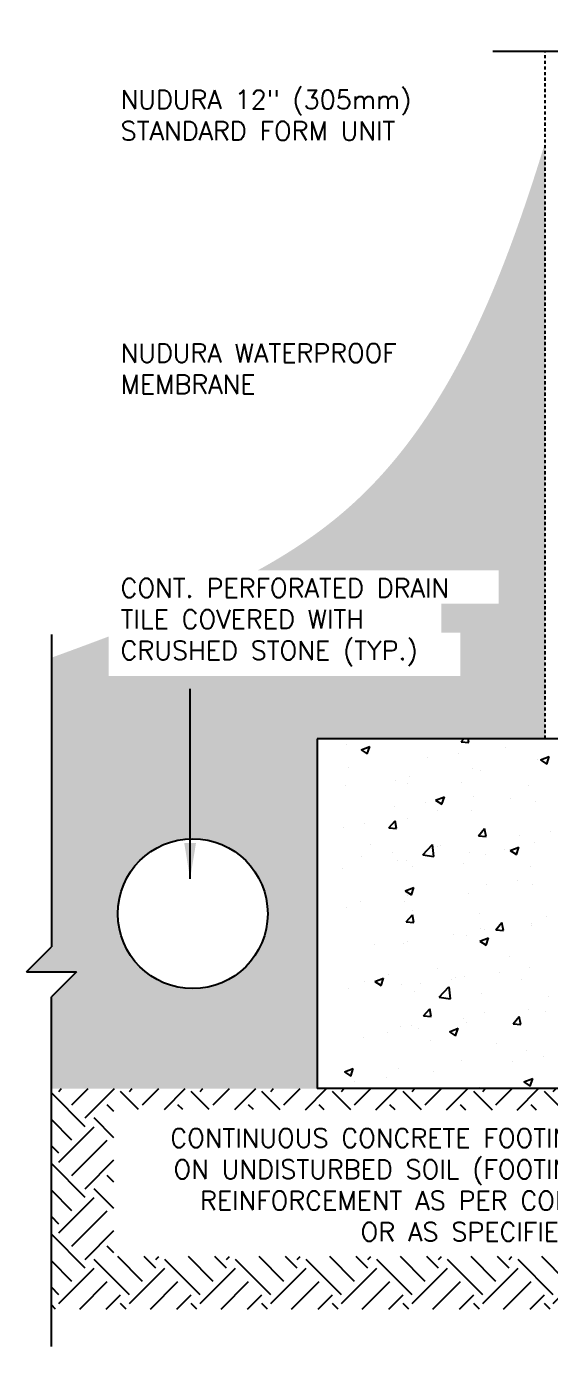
# Model space of a CAD drawing. Header units: inches. Extents: x -50.4 to 3.7, y 129.4 to 182.3.
# Drawn here: x -50.4 to -29.5, y 129.4 to 182.3 of the extents above; entities that cross this region are included whole.
import ezdxf

# ---------------------------------------------------------------- set-up
doc = ezdxf.new("R2010")
doc.units = ezdxf.units.IN
doc.header["$LTSCALE"] = 0.5
doc.header["$MEASUREMENT"] = 0
doc.linetypes.add('DASHED2', pattern=[0.375, 0.25, -0.125])
for name, color, linetype in [('HATCH', 12, 'Continuous'), ('LINE50', 5, 'Continuous'), ('LINE9', 9, 'Continuous'), ('TEXT', 4, 'Continuous')]:
    doc.layers.add(name, color=color, linetype=linetype)
doc.styles.get("Standard").update_dxf_attribs({"font": 'romans.shx'})
doc.dimstyles.get("Standard").update_dxf_attribs({"dimtxt": 0.18, "dimasz": 0.18, "dimexe": 0.18, "dimexo": 0.0625, "dimgap": 0.09, "dimtad": 0, "dimtih": 1, "dimtoh": 1, "dimdec": 4, "dimzin": 0, "dimdsep": 46, "dimtxsty": 'Standard', "dimcen": 0.09, "dimadec": 0, "dimazin": 0, "dimtfac": 1, "dimtdec": 4, "dimtofl": 0, "dimtmove": 0, "dimatfit": 3, "dimfxl": 1, "dimtolj": 1, "dimtzin": 0, "dimarcsym": 0})

msp = doc.modelspace()

# ---------------------------------------------------------------- hatches: boundary and pattern name
at = {"layer": 'HATCH'}
h = msp.add_hatch(dxfattribs=at)
h.set_pattern_fill('GRAVEL', color=256, scale=3, style=0)
h.set_pattern_definition([(228.0128, (2.16, 3), (-23.9999947, -27.00000402), [0.40361, -39.957264]), (184.9697, (1.89, 2.7), (36.00000315, 2.99997392), [0.692604, -68.567775]), (132.5104, (1.2, 2.64), (29.99997216, -33.00002602), [0.488364, -48.348096]), (267.2737, (0.03, 1.89), (2.99998805, 60.00000088), [0.630714, -62.440674]), (292.8337, (0, 1.26), (-15.00002972, 35.99998924), [0.618465, -61.22812]), (357.2737, (0.24, 0.69), (-60.00000088, 2.99998805), [0.630714, -62.440674]), (37.6942, (0.87, 0.66), (-39.00002204, -29.999971215), [0.834087, -82.574547]), (72.2553, (1.53, 1.17), (21.00003229, 65.999988694), [0.787464, -77.958963]), (121.4296, (1.77, 1.92), (-24.0000247, 38.99998511), [0.63285, -62.65222]), (175.2364, (1.44, 2.46), (33.00000284, -2.9999746), [0.722496, -35.40229]), (222.3974, (0.72, 2.52), (-36.000022053, -32.999976246), [0.934344, -92.500125]), (138.8141, (3, 1.86), (-21.00000884, 17.99999194), [0.318903, -31.57153]), (171.4692, (2.76, 2.07), (38.99999485, -6.00002373), [0.60671, -60.064533]), (225, (2.16, 2.16), (-3e-16, -3), [0.424263, -3.818376]), (203.1986, (1.95, 2.52), (14.9999992, 6.000004), [0.228474, -22.618845]), (291.8014, (1.74, 2.43), (-2.9999997, 9.0000008), [0.32311, -15.832386]), (30.9638, (1.86, 2.13), (8.999994, 6.0000075), [0.524787, -16.96807]), (161.5651, (2.31, 2.4), (6.0000013, -2.999995), [0.379473, -9.10736]), (16.3895, (0, 2.43), (30.0000066, 8.99997813), [0.5316, -52.628535]), (70.3462, (0.51, 2.58), (-11.99998574, -33.0000064), [0.445983, -44.152224]), (293.1986, (2.31, 3), (-6.000004, 14.9999992), [0.456945, -22.390374]), (343.6105, (2.49, 2.58), (-30.0000066, 8.99997813), [0.5316, -52.628535]), (339.444, (0, 0.57), (-15.00000553, 5.999988), [0.51264, -25.11937]), (294.7751, (0.48, 0.39), (-14.99997657, 33.00001027), [0.429534, -42.52393]), (66.8014, (2.34, 0), (6.000004, 14.9999992), [0.456945, -22.390374]), (17.354, (2.52, 0.42), (-39.00000606, -11.9999835), [0.502893, -49.786272]), (69.444, (0.87, 0), (-5.999988, -15.00000553), [0.25632, -25.37569]), (101.3099, (2.16, 0), (-2.9999929, 12.0000023), [0.15297, -15.144087]), (165.9638, (2.13, 0.15), (9.0000016, -2.9999942), [0.618465, -11.75085]), (186.009, (1.53, 0.3), (29.99999925, 2.99999795), [0.57315, -56.74177]), (303.6901, (1.86, 1.86), (-3.000004, 5.9999987), [0.432666, -10.383987]), (353.1572, (2.1, 1.5), (50.9999981, -6.00002399), [0.755382, -74.78269]), (60.9454, (2.85, 1.41), (-12.0000001, -21.00000115), [0.30887, -30.57802]), (90, (3, 1.68), (-3, 3), [0.18, -2.82]), (120.2564, (1.47, 0.39), (11.99998466, -21.00000737), [0.416772, -41.26056]), (48.0128, (1.26, 0.75), (23.9999947, 27.00000402), [0.807216, -39.553656]), (0, (1.8, 1.35), (3, 3), [0.78, -2.22]), (325.3048, (2.58, 1.35), (-29.99998278, 21.00002583), [0.474342, -46.959822]), (254.0546, (2.97, 1.08), (-2.9999997, -12.0000004), [0.436806, -21.403524]), (207.646, (2.85, 0.66), (-56.99998742, -30.00002314), [0.711195, -70.408422]), (175.4261, (2.22, 0.33), (-39.000001675, 2.9999844), [0.752397, -74.487222])])
edge = h.paths.add_edge_path()
edge.add_line((-38.792, 153.769), (-29.667, 153.769))
edge.add_line((-29.667, 153.769), (-29.667, 177.629))
edge.add_spline(control_points=[(-29.667, 177.629), (-30.589, 174.634), (-31.612, 171.738), (-32.947, 169.153)], knot_values=[21.364091, 21.364091, 21.364091, 21.364091, 30.156092, 30.156092, 30.156092, 30.156092], degree=3, periodic=0)
edge.add_spline(control_points=[(-32.947, 169.153), (-34.205, 166.718), (-36.543, 163.429), (-39.937, 161.187), (-41.186, 160.5)], knot_values=[8.75184, 8.75184, 8.75184, 8.75184, 17.031682, 21.364091, 21.364091, 21.364091, 21.364091], degree=3, periodic=0)
edge.add_line((-41.186, 160.5), (-31.527, 160.5))
edge.add_line((-31.527, 160.5), (-31.527, 159.174))
edge.add_line((-31.527, 159.174), (-33.823, 159.174))
edge.add_line((-33.823, 159.174), (-33.823, 158.007))
edge.add_line((-33.823, 158.007), (-33.072, 158.007))
edge.add_line((-33.072, 158.007), (-33.072, 156.277))
edge.add_line((-33.072, 156.277), (-47.143, 156.277))
edge.add_line((-47.143, 156.277), (-47.143, 157.86))
edge.add_spline(control_points=[(-47.143, 157.86), (-47.903, 157.572), (-48.67, 157.29), (-49.438, 157.009)], knot_values=[0, 0, 0, 0, 2.344461, 2.344461, 2.344461, 2.344461], degree=3, periodic=0)
edge.add_line((-49.438, 157.009), (-49.438, 145.442))
edge.add_line((-49.438, 145.442), (-50.438, 144.442))
edge.add_line((-50.438, 144.442), (-49.438, 144.442))
edge.add_line((-49.438, 144.442), (-48.438, 144.442))
edge.add_line((-48.438, 144.442), (-49.438, 143.442))
edge.add_line((-49.438, 143.442), (-49.438, 139.769))
edge.add_line((-49.438, 139.769), (-38.792, 139.769))
edge.add_line((-38.792, 139.769), (-38.792, 153.769))
h.paths.add_polyline_path([(-40.777, 146.769, -1), (-46.777, 146.769, -1)], flags=16)
h = msp.add_hatch(dxfattribs=at)
h.set_pattern_fill('EARTH', color=256, scale=8, angle=45, style=0)
h.paths.add_polyline_path([(-27.38, 133.051), (-46.932, 133.051), (-46.932, 138.939), (-27.38, 138.904)], flags=16)
h.paths.add_polyline_path([(-49.438, 139.769), (-49.438, 130.948), (2.684, 130.948), (2.684, 139.769)])

# ---------------------------------------------------------------- linework, layer by layer
for p, q in [((-33.029, 153.648), (-32.928, 153.769)), ((-32.73, 153.622), (-32.757, 153.769)), ((-37.608, 153.556), (-37.608, 153.556)), ((-37.04, 153.326), (-36.69, 153.46)), ((-37.04, 153.326), (-36.791, 153.158)), ((-36.791, 153.158), (-36.689, 153.46)), ((-33.029, 153.648), (-32.73, 153.622)), ((-31.24, 153.429), (-31.24, 153.429)), ((-34.385, 153.015), (-34.385, 153.015)), ((-33.134, 153.18), (-33.134, 153.18)), ((-29.979, 152.939), (-29.979, 152.939)), ((-29.854, 152.925), (-29.504, 153.06)), ((-29.854, 152.925), (-29.605, 152.757)), ((-29.605, 152.757), (-29.504, 153.06)), ((-37.543, 152.599), (-37.543, 152.599)), ((-35.101, 152.244), (-35.101, 152.244)), ((-32.576, 152.564), (-32.576, 152.564)), ((-32.263, 152.492), (-32.263, 152.492)), ((-37.669, 151.892), (-37.669, 151.892)), ((-35.671, 152.111), (-35.671, 152.111)), ((-35.179, 151.991), (-35.179, 151.991)), ((-33.001, 151.998), (-33.001, 151.998)), ((-30.332, 151.885), (-30.332, 151.885)), ((-34.449, 151.207), (-34.449, 151.207)), ((-34.055, 151.313), (-33.705, 151.447)), ((-34.055, 151.313), (-33.806, 151.145)), ((-33.806, 151.145), (-33.705, 151.447)), ((-32.555, 151.457), (-32.555, 151.457)), ((-31.065, 151.394), (-31.065, 151.394)), ((-30.04, 151.274), (-30.04, 151.274)), ((-35.701, 151.043), (-35.701, 151.043)), ((-35.162, 150.579), (-35.162, 150.579)), ((-33.981, 150.893), (-33.981, 150.893)), ((-32.637, 150.899), (-32.637, 150.899)), ((-37.729, 150.227), (-37.729, 150.227)), ((-36.897, 150.393), (-36.897, 150.393)), ((-35.922, 150.201), (-35.681, 150.488)), ((-35.922, 150.201), (-35.623, 150.175)), ((-35.623, 150.175), (-35.681, 150.488)), ((-32.335, 149.887), (-32.094, 150.174)), ((-32.036, 149.861), (-32.094, 150.174)), ((-29.461, 150.065), (-29.461, 150.065)), ((-36.644, 149.556), (-36.644, 149.556)), ((-34.572, 149.129), (-34.182, 149.535)), ((-34.127, 149.06), (-34.182, 149.535)), ((-33.871, 149.485), (-33.871, 149.485)), ((-32.335, 149.887), (-32.037, 149.861)), ((-30.713, 149.9), (-30.713, 149.9)), ((-30.101, 149.61), (-30.101, 149.61)), ((-37.016, 149.071), (-37.016, 149.071)), ((-35.764, 149.235), (-35.764, 149.235)), ((-34.572, 149.129), (-34.127, 149.06)), ((-33.975, 149.443), (-33.975, 149.443)), ((-32.698, 149.235), (-32.698, 149.235)), ((-32.071, 149.143), (-32.071, 149.143)), ((-31.306, 149.33), (-31.306, 149.33)), ((-31.071, 149.299), (-30.72, 149.434)), ((-31.071, 149.299), (-30.822, 149.132)), ((-30.822, 149.132), (-30.72, 149.434)), ((-37.79, 148.563), (-37.79, 148.563)), ((-35.59, 148.884), (-35.59, 148.884)), ((-35.223, 148.915), (-35.223, 148.915)), ((-34.987, 148.643), (-34.987, 148.643)), ((-32.921, 148.771), (-32.921, 148.771)), ((-30.252, 148.659), (-30.252, 148.659)), ((-32.028, 147.928), (-32.028, 147.928)), ((-30.777, 148.093), (-30.777, 148.093)), ((-30.161, 147.945), (-30.161, 147.945)), ((-35.272, 147.687), (-34.922, 147.821)), ((-35.272, 147.687), (-35.023, 147.519)), ((-35.186, 147.513), (-35.186, 147.513)), ((-35.023, 147.519), (-34.921, 147.821)), ((-32.758, 147.57), (-32.758, 147.57)), ((-37.639, 147.014), (-37.639, 147.014)), ((-37.08, 147.263), (-37.08, 147.263)), ((-35.284, 147.25), (-35.284, 147.25)), ((-34.97, 146.901), (-34.97, 146.901)), ((-35.228, 146.44), (-34.987, 146.727)), ((-35.228, 146.44), (-34.929, 146.414)), ((-34.929, 146.414), (-34.987, 146.727)), ((-32.301, 146.789), (-32.301, 146.789)), ((-31.642, 146.126), (-31.401, 146.413)), ((-31.343, 146.1), (-31.4, 146.413)), ((-30.198, 146.37), (-30.198, 146.37)), ((-29.632, 146.676), (-29.632, 146.676)), ((-33.344, 145.956), (-33.344, 145.956)), ((-32.819, 145.906), (-32.819, 145.906)), ((-32.287, 145.674), (-31.937, 145.808)), ((-32.278, 146.16), (-32.278, 146.16)), ((-32.092, 146.121), (-32.092, 146.121)), ((-32.038, 145.506), (-31.937, 145.808)), ((-31.642, 146.126), (-31.343, 146.1)), ((-30.222, 146.281), (-30.222, 146.281)), ((-36.501, 145.541), (-36.501, 145.541)), ((-35.345, 145.586), (-35.345, 145.586)), ((-35.194, 145.66), (-35.194, 145.66)), ((-32.287, 145.674), (-32.038, 145.506)), ((-31.08, 145.062), (-31.08, 145.062)), ((-35.944, 144.346), (-35.944, 144.346)), ((-33.996, 144.562), (-33.996, 144.562)), ((-33.274, 144.234), (-33.274, 144.234)), ((-32.88, 144.242), (-32.88, 144.242)), ((-31.514, 144.398), (-31.514, 144.398)), ((-30.283, 144.616), (-30.283, 144.616)), ((-37.558, 143.788), (-37.558, 143.788)), ((-36.912, 144.061), (-36.912, 144.061)), ((-36.488, 144.061), (-36.138, 144.195)), ((-36.488, 144.061), (-36.24, 143.893)), ((-36.239, 143.893), (-36.138, 144.195)), ((-35.405, 143.921), (-35.405, 143.921)), ((-34.889, 143.675), (-34.889, 143.675)), ((-34.659, 143.984), (-34.659, 143.984)), ((-33.909, 143.431), (-33.52, 143.836)), ((-33.464, 143.362), (-33.519, 143.837)), ((-33.407, 144.149), (-33.407, 144.149)), ((-30.605, 144.121), (-30.605, 144.121)), ((-33.909, 143.431), (-33.464, 143.362)), ((-32.22, 143.562), (-32.22, 143.562)), ((-29.551, 143.449), (-29.551, 143.449)), ((-34.534, 142.679), (-34.293, 142.966)), ((-34.534, 142.679), (-34.235, 142.653)), ((-34.235, 142.653), (-34.293, 142.966)), ((-32.086, 142.812), (-32.086, 142.812)), ((-30.948, 142.365), (-30.707, 142.652)), ((-30.649, 142.339), (-30.707, 142.652)), ((-30.344, 142.952), (-30.344, 142.952)), ((-29.671, 142.842), (-29.671, 142.842)), ((-35.466, 142.257), (-35.466, 142.257)), ((-35.002, 142.311), (-35.002, 142.311)), ((-34.723, 142.177), (-34.723, 142.177)), ((-33.504, 142.048), (-33.154, 142.182)), ((-33.255, 141.88), (-33.153, 142.182)), ((-32.941, 142.577), (-32.941, 142.577)), ((-32.829, 142.426), (-32.829, 142.426)), ((-30.948, 142.365), (-30.649, 142.339)), ((-36.938, 141.805), (-36.938, 141.805)), ((-35.974, 142.012), (-35.974, 142.012)), ((-34.269, 141.692), (-34.269, 141.692)), ((-33.504, 142.048), (-33.255, 141.88)), ((-31.6, 141.579), (-31.6, 141.579)), ((-30.405, 141.287), (-30.405, 141.287)), ((-29.735, 141.035), (-29.735, 141.035)), ((-37.705, 140.435), (-37.355, 140.57)), ((-37.456, 140.268), (-37.355, 140.57)), ((-35.527, 140.593), (-35.527, 140.593)), ((-33.002, 140.913), (-33.002, 140.913)), ((-30.987, 140.87), (-30.987, 140.87)), ((-37.705, 140.435), (-37.456, 140.268)), ((-37.29, 140.04), (-37.29, 140.04)), ((-36.038, 140.205), (-36.038, 140.205)), ((-34.144, 140.454), (-34.144, 140.454)), ((-30.519, 140.035), (-30.169, 140.169)), ((-30.519, 140.035), (-30.27, 139.867)), ((-30.27, 139.867), (-30.169, 140.169)), ((-32.292, 139.829), (-32.292, 139.829))]:
    msp.add_line(p, q, dxfattribs=at)
at = {"layer": 'LINE50'}
for p, q in [((-2.792, 153.769), (-38.792, 153.769)), ((-38.792, 153.769), (-38.792, 139.769)), ((-2.792, 139.769), (-38.792, 139.769))]:
    msp.add_line(p, q, dxfattribs=at)
at = {"layer": 'LINE9', "linetype": 'DASHED2'}
msp.add_line((-29.667, 153.769), (-29.667, 181.269), dxfattribs=at)
at = {"layer": 'LINE9'}
for p, q in [((-49.438, 157.936), (-49.438, 145.442)), ((-50.438, 144.442), (-49.438, 145.442)), ((-50.438, 144.442), (-49.438, 144.442)), ((-49.438, 144.442), (-48.438, 144.442)), ((-48.438, 144.442), (-49.438, 143.442)), ((-49.438, 129.448), (-49.438, 143.442))]:
    msp.add_line(p, q, dxfattribs=at)
msp.add_lwpolyline([(-10.167, 181.269), (-19.792, 181.269), (-20.792, 180.269), (-20.792, 181.269), (-20.792, 182.269), (-21.792, 181.269), (-31.767, 181.269)], dxfattribs=at)
at = {"layer": 'LINE9', "color": 9}
msp.add_circle((-43.777, 146.769), 3, dxfattribs=at)
at = {"layer": 'TEXT'}
for points in [[(-27.804, 179.152, 0, 0.36, 0), (-28.884, 179.152, 0, 0, 0), (-32.974, 179.152, 0, 0, 0)], [(-29.772, 169.153, 0, 0.36, 0), (-30.852, 169.153, 0, 0, 0), (-34.062, 169.153, 0, 0, 0)]]:
    msp.add_lwpolyline(points, format="xyseb", dxfattribs=at)

# ---------------------------------------------------------------- texts
at = {"layer": 'TEXT', "char_height": 0.75}
for s, insert, width, attachment_point in [('NUDURA 12" (305mm) STANDARD FORM UNIT', (-46.667, 179.715), 15.85848, 1), ('NUDURA WATERPROOF MEMBRANE ', (-46.667, 169.573), 15.85848, 1), ('CONT. PERFORATED DRAIN TILE COVERED WITH CRUSHED STONE (TYP.) ', (-46.667, 160.176), 15.85848, 1), ('CONTINUOUS CONCRETE FOOTING ON UNDISTURBED SOIL (FOOTING REINFORCEMENT AS PER CODE OR AS SPECIFIED)', (-27.995, 135.79), 18.6698, 6)]:
    msp.add_mtext(s, dxfattribs=dict(at, insert=insert, width=width, attachment_point=attachment_point))

# ---------------------------------------------------------------- leaders
at = {"layer": 'TEXT'}
msp.add_leader([(-43.883, 148.163), (-43.883, 155.76)], dimstyle='Standard', override={"dimscale": 8, "dimgap": 0.09, "dimtad": 0}, dxfattribs=at)

doc.saveas('drawing.dxf')
